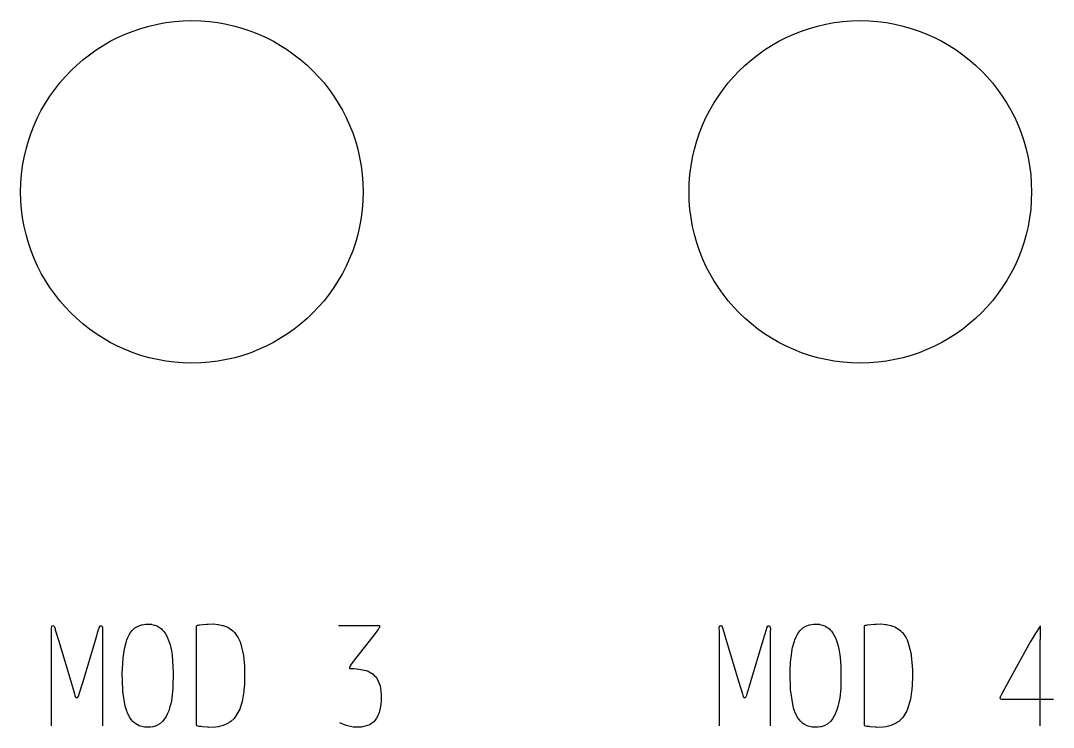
# Model space of a CAD drawing. Header units: millimetres. Extents: x 0 to 162, y -1 to 222.
# Drawn here: x 85.12 to 113.77, y 29.85 to 49.46 of the extents above; entities that cross this region are included whole.
import ezdxf

# ---------------------------------------------------------------- set-up
doc = ezdxf.new("R2010")
doc.units = ezdxf.units.MM
doc.layers.add('Gravur', color=7, linetype='CONTINUOUS')
doc.layers.add('Kontur', color=7, linetype='CONTINUOUS')

msp = doc.modelspace()

# ---------------------------------------------------------------- linework, layer by layer
at = {"layer": 'Gravur', "color": 255, "linetype": 'CONTINUOUS'}
for p, q in [((85.97435, 32.59814), (85.98496, 32.66025)), ((85.98496, 32.66025), (85.9954, 32.67175)), ((85.9954, 32.67175), (86.01214, 32.67528)), ((85.9954, 32.67175), (85.9954, 32.67175)), ((86.01214, 32.67528), (86.03562, 32.66719)), ((86.03562, 32.66719), (86.03619, 32.66688)), ((86.03619, 32.66688), (86.03675, 32.66656)), ((86.03675, 32.66656), (86.03675, 32.66656)), ((86.03675, 32.66656), (86.05636, 32.64434)), ((87.29618, 32.6139), (87.31851, 32.65992)), ((87.31851, 32.65992), (87.32557, 32.66573)), ((87.32557, 32.66573), (87.32677, 32.66649)), ((87.32557, 32.66573), (87.32557, 32.66573)), ((87.32677, 32.66649), (87.328, 32.66719)), ((87.328, 32.66719), (87.36501, 32.67467)), ((87.36501, 32.67467), (87.37015, 32.67227)), ((87.37015, 32.67227), (87.37015, 32.67227)), ((87.37015, 32.67227), (87.39122, 32.62198)), ((88.29165, 32.61122), (88.37969, 32.66523)), ((88.37969, 32.66523), (88.47735, 32.69844)), ((88.47735, 32.69844), (88.48827, 32.70079)), ((88.48827, 32.70079), (88.58693, 32.71569)), ((88.48827, 32.70079), (88.48827, 32.70079)), ((88.58693, 32.71569), (88.60744, 32.71816)), ((88.60744, 32.71816), (88.68003, 32.72051)), ((88.68003, 32.72051), (88.68681, 32.72018)), ((88.68681, 32.72018), (88.68681, 32.72018)), ((88.68681, 32.72018), (88.75217, 32.71274)), ((88.75217, 32.71274), (88.76452, 32.71044)), ((88.76452, 32.71044), (88.83596, 32.69342)), ((88.83596, 32.69342), (88.84228, 32.69154)), ((88.84228, 32.69154), (88.84228, 32.69154)), ((88.84228, 32.69154), (88.90194, 32.66899)), ((88.90194, 32.66899), (88.91374, 32.66332)), ((88.91374, 32.66332), (89.03039, 32.58305)), ((89.99994, 32.64275), (90.00226, 32.66764)), ((90.00226, 32.66764), (90.00387, 32.6719)), ((90.00387, 32.6719), (90.00421, 32.6726)), ((90.00421, 32.6726), (90.00459, 32.6733)), ((90.00459, 32.6733), (90.02082, 32.68533)), ((90.00459, 32.6733), (90.00459, 32.6733)), ((90.02082, 32.68533), (90.04561, 32.69098)), ((90.04561, 32.69098), (90.06667, 32.69305)), ((90.04561, 32.69098), (90.04561, 32.69098)), ((90.06667, 32.69305), (90.08351, 32.69463)), ((90.08351, 32.69463), (90.28547, 32.7141)), ((90.28547, 32.7141), (90.29734, 32.71529)), ((90.29734, 32.71529), (90.3102, 32.71667)), ((90.29734, 32.71529), (90.29734, 32.71529)), ((90.3102, 32.71667), (90.32305, 32.71816)), ((90.32305, 32.71816), (90.4573, 32.72347)), ((90.4573, 32.72347), (90.46985, 32.72304)), ((90.46985, 32.72304), (90.46985, 32.72304)), ((90.46985, 32.72304), (90.59073, 32.71194)), ((90.59073, 32.71194), (90.61364, 32.7084)), ((90.61364, 32.7084), (90.72417, 32.68384)), ((90.72417, 32.68384), (90.73633, 32.68031)), ((90.73633, 32.68031), (90.73633, 32.68031)), ((90.73633, 32.68031), (90.8443, 32.64025)), ((93.94276, 32.68059), (94.81059, 32.68059)), ((94.81059, 32.68059), (95.01479, 32.68059)), ((95.01479, 32.68059), (95.04069, 32.68178)), ((95.04069, 32.68178), (95.04405, 32.6818)), ((95.04405, 32.6818), (95.04405, 32.6818)), ((95.04405, 32.6818), (95.07226, 32.67584)), ((95.07226, 32.67584), (95.07591, 32.67262)), ((95.07591, 32.67262), (95.07591, 32.67262)), ((95.07591, 32.67262), (95.07826, 32.66896)), ((95.08014, 32.66009), (95.07635, 32.63399)), ((95.07826, 32.66896), (95.07961, 32.66449)), ((95.07961, 32.66449), (95.07993, 32.66229)), ((95.07993, 32.66229), (95.08014, 32.66009)), ((95.08014, 32.66009), (95.08014, 32.66009)), ((104.50135, 32.59814), (104.51196, 32.66025)), ((104.51196, 32.66025), (104.5224, 32.67175)), ((104.5224, 32.67175), (104.53914, 32.67528)), ((104.5224, 32.67175), (104.5224, 32.67175)), ((104.53914, 32.67528), (104.56262, 32.66719)), ((104.56262, 32.66719), (104.56319, 32.66688)), ((104.56319, 32.66688), (104.56375, 32.66656)), ((104.56375, 32.66656), (104.56375, 32.66656)), ((104.56375, 32.66656), (104.58336, 32.64434)), ((105.82318, 32.6139), (105.84551, 32.65992)), ((105.84551, 32.65992), (105.85257, 32.66573)), ((105.85257, 32.66573), (105.85377, 32.66649)), ((105.85257, 32.66573), (105.85257, 32.66573)), ((105.85377, 32.66649), (105.855, 32.66719)), ((105.855, 32.66719), (105.89201, 32.67467)), ((105.89201, 32.67467), (105.89715, 32.67227)), ((105.89715, 32.67227), (105.89715, 32.67227)), ((105.89715, 32.67227), (105.91822, 32.62198)), ((106.81865, 32.61122), (106.90669, 32.66523)), ((106.90669, 32.66523), (107.00435, 32.69844)), ((107.00435, 32.69844), (107.01527, 32.70079)), ((107.01527, 32.70079), (107.11393, 32.71569)), ((107.01527, 32.70079), (107.01527, 32.70079)), ((107.11393, 32.71569), (107.13444, 32.71816)), ((107.13444, 32.71816), (107.20703, 32.72051)), ((107.20703, 32.72051), (107.21381, 32.72018)), ((107.21381, 32.72018), (107.21381, 32.72018)), ((107.21381, 32.72018), (107.27917, 32.71274)), ((107.27917, 32.71274), (107.29152, 32.71044)), ((107.29152, 32.71044), (107.36296, 32.69342)), ((107.36296, 32.69342), (107.36928, 32.69154)), ((107.36928, 32.69154), (107.36928, 32.69154)), ((107.36928, 32.69154), (107.42894, 32.66899)), ((107.42894, 32.66899), (107.44074, 32.66332)), ((107.44074, 32.66332), (107.55739, 32.58305)), ((108.52694, 32.64275), (108.52926, 32.66764)), ((108.52926, 32.66764), (108.53087, 32.6719)), ((108.53087, 32.6719), (108.53121, 32.6726)), ((108.53121, 32.6726), (108.53159, 32.6733)), ((108.53159, 32.6733), (108.54782, 32.68533)), ((108.53159, 32.6733), (108.53159, 32.6733)), ((108.54782, 32.68533), (108.57261, 32.69098)), ((108.57261, 32.69098), (108.59367, 32.69305)), ((108.57261, 32.69098), (108.57261, 32.69098)), ((108.59367, 32.69305), (108.61051, 32.69463)), ((108.61051, 32.69463), (108.81247, 32.7141)), ((108.81247, 32.7141), (108.82434, 32.71529)), ((108.82434, 32.71529), (108.8372, 32.71667)), ((108.82434, 32.71529), (108.82434, 32.71529)), ((108.8372, 32.71667), (108.85005, 32.71816)), ((108.85005, 32.71816), (108.9843, 32.72347)), ((108.9843, 32.72347), (108.99685, 32.72304)), ((108.99685, 32.72304), (108.99685, 32.72304)), ((108.99685, 32.72304), (109.11773, 32.71194)), ((109.11773, 32.71194), (109.14064, 32.7084)), ((109.14064, 32.7084), (109.25117, 32.68384)), ((109.25117, 32.68384), (109.26333, 32.68031)), ((109.26333, 32.68031), (109.26333, 32.68031)), ((109.26333, 32.68031), (109.3713, 32.64025)), ((113.40338, 32.66396), (113.28352, 32.47529)), ((113.40723, 32.66946), (113.39649, 31.90308)), ((85.97443, 32.5883), (85.97435, 32.59814)), ((85.97435, 32.59814), (85.97435, 32.59814)), ((85.97688, 32.53137), (85.97443, 32.5883)), ((85.97688, 32.02088), (85.97688, 32.53137)), ((86.05636, 32.64434), (86.06848, 32.61225)), ((86.06848, 32.61225), (86.06848, 32.61225)), ((86.06848, 32.61225), (86.075, 32.58573)), ((86.075, 32.58573), (86.08067, 32.56279)), ((86.08067, 32.56279), (86.16707, 32.27613)), ((87.19643, 32.27613), (87.28438, 32.56672)), ((87.28438, 32.56672), (87.29482, 32.60879)), ((87.29482, 32.60879), (87.29618, 32.6139)), ((87.29618, 32.6139), (87.29618, 32.6139)), ((87.39169, 32.56043), (87.39054, 32.53137)), ((87.39054, 32.53137), (87.39054, 32.02088)), ((87.39122, 32.62198), (87.3925, 32.59868)), ((87.3925, 32.59868), (87.39169, 32.56043)), ((87.3925, 32.59868), (87.3925, 32.59868)), ((88.0978, 32.34999), (88.13178, 32.41875)), ((88.13178, 32.41875), (88.1717, 32.48341)), ((88.1717, 32.48341), (88.21828, 32.54274)), ((88.21828, 32.54274), (88.29165, 32.61122)), ((88.21828, 32.54274), (88.21828, 32.54274)), ((89.03039, 32.58305), (89.0503, 32.56391)), ((89.0503, 32.56391), (89.06917, 32.54387)), ((89.06917, 32.54387), (89.08704, 32.523)), ((89.08704, 32.523), (89.08704, 32.523)), ((89.08704, 32.523), (89.1296, 32.46445)), ((89.1296, 32.46445), (89.16628, 32.4015)), ((89.16628, 32.4015), (89.19785, 32.33518)), ((90.00004, 32.64011), (89.99994, 32.64275)), ((89.99994, 32.64275), (89.99994, 32.64275)), ((90.00105, 32.61776), (90.00004, 32.64011)), ((90.00105, 32.49603), (90.00105, 32.61776)), ((90.00105, 32.06801), (90.00105, 32.49603)), ((90.8443, 32.64025), (90.86496, 32.63049)), ((90.86496, 32.63049), (91.00707, 32.53299)), ((91.00707, 32.53299), (91.02456, 32.51629)), ((91.02456, 32.51629), (91.04137, 32.49898)), ((91.04137, 32.49898), (91.05754, 32.48109)), ((91.05754, 32.48109), (91.05754, 32.48109)), ((91.05754, 32.48109), (91.158, 32.33341)), ((94.8887, 32.37823), (94.41398, 31.76171)), ((95.037, 32.57064), (94.8887, 32.37823)), ((95.05044, 32.58822), (95.037, 32.57064)), ((95.06415, 32.60851), (95.05044, 32.58822)), ((95.07635, 32.63399), (95.06415, 32.60851)), ((95.06415, 32.60851), (95.06415, 32.60851)), ((104.50143, 32.5883), (104.50135, 32.59814)), ((104.50135, 32.59814), (104.50135, 32.59814)), ((104.50388, 32.53137), (104.50143, 32.5883)), ((104.50388, 32.02088), (104.50388, 32.53137)), ((104.58336, 32.64434), (104.59548, 32.61225)), ((104.59548, 32.61225), (104.59548, 32.61225)), ((104.59548, 32.61225), (104.602, 32.58573)), ((104.602, 32.58573), (104.60767, 32.56279)), ((104.60767, 32.56279), (104.69407, 32.27613)), ((105.72343, 32.27613), (105.81138, 32.56672)), ((105.81138, 32.56672), (105.82182, 32.60879)), ((105.82182, 32.60879), (105.82318, 32.6139)), ((105.82318, 32.6139), (105.82318, 32.6139)), ((105.91869, 32.56043), (105.91754, 32.53137)), ((105.91754, 32.53137), (105.91754, 32.02088)), ((105.91822, 32.62198), (105.9195, 32.59868)), ((105.9195, 32.59868), (105.91869, 32.56043)), ((105.9195, 32.59868), (105.9195, 32.59868)), ((106.6248, 32.34999), (106.65878, 32.41875)), ((106.65878, 32.41875), (106.6987, 32.48341)), ((106.6987, 32.48341), (106.74528, 32.54274)), ((106.74528, 32.54274), (106.81865, 32.61122)), ((106.74528, 32.54274), (106.74528, 32.54274)), ((107.55739, 32.58305), (107.5773, 32.56391)), ((107.5773, 32.56391), (107.59617, 32.54387)), ((107.59617, 32.54387), (107.61404, 32.523)), ((107.61404, 32.523), (107.61404, 32.523)), ((107.61404, 32.523), (107.6566, 32.46445)), ((107.6566, 32.46445), (107.69328, 32.4015)), ((107.69328, 32.4015), (107.72485, 32.33518)), ((108.52704, 32.64011), (108.52694, 32.64275)), ((108.52694, 32.64275), (108.52694, 32.64275)), ((108.52805, 32.61776), (108.52704, 32.64011)), ((108.52805, 32.49603), (108.52805, 32.61776)), ((108.52805, 32.06801), (108.52805, 32.49603)), ((109.3713, 32.64025), (109.39196, 32.63049)), ((109.39196, 32.63049), (109.53407, 32.53299)), ((109.53407, 32.53299), (109.55156, 32.51629)), ((109.55156, 32.51629), (109.56837, 32.49898)), ((109.56837, 32.49898), (109.58454, 32.48109)), ((109.58454, 32.48109), (109.58454, 32.48109)), ((109.58454, 32.48109), (109.685, 32.33341)), ((113.26793, 32.45126), (113.15114, 32.26575)), ((113.28352, 32.47529), (113.26793, 32.45126)), ((113.26793, 32.45126), (113.26793, 32.45126)), ((86.16707, 32.27613), (86.51106, 31.13342)), ((86.85122, 31.12949), (87.19643, 32.27613)), ((88.01011, 32.07193), (88.05717, 32.24412)), ((88.05717, 32.24412), (88.06905, 32.27836)), ((88.06905, 32.27836), (88.0978, 32.34999)), ((88.06905, 32.27836), (88.06905, 32.27836)), ((89.19785, 32.33518), (89.22507, 32.26653)), ((89.22507, 32.26653), (89.22507, 32.26653)), ((89.22507, 32.26653), (89.24675, 32.20276)), ((89.24675, 32.20276), (89.26602, 32.13869)), ((89.26602, 32.13869), (89.28666, 32.05828)), ((91.158, 32.33341), (91.18465, 32.2793)), ((91.18465, 32.2793), (91.2082, 32.22342)), ((91.2082, 32.22342), (91.22885, 32.16618)), ((91.22885, 32.16618), (91.29585, 31.88879)), ((104.69407, 32.27613), (105.03806, 31.13342)), ((105.37822, 31.12949), (105.72343, 32.27613)), ((106.53711, 32.07193), (106.58417, 32.24412)), ((106.58417, 32.24412), (106.59605, 32.27836)), ((106.59605, 32.27836), (106.6248, 32.34999)), ((106.59605, 32.27836), (106.59605, 32.27836)), ((107.72485, 32.33518), (107.75207, 32.26653)), ((107.75207, 32.26653), (107.75207, 32.26653)), ((107.75207, 32.26653), (107.77375, 32.20276)), ((107.77375, 32.20276), (107.79302, 32.13869)), ((107.79302, 32.13869), (107.81366, 32.05828)), ((109.685, 32.33341), (109.71165, 32.2793)), ((109.71165, 32.2793), (109.7352, 32.22342)), ((109.7352, 32.22342), (109.75585, 32.16618)), ((109.75585, 32.16618), (109.82285, 31.88879)), ((113.13464, 32.23686), (112.53917, 31.14912)), ((113.15114, 32.26575), (113.13464, 32.23686)), ((85.97688, 29.89646), (85.97688, 32.02088)), ((87.39054, 32.02088), (87.39054, 29.89646)), ((87.96482, 31.7866), (87.99995, 32.0245)), ((87.99995, 32.0245), (88.01011, 32.07193)), ((89.28666, 32.05828), (89.29262, 32.03128)), ((89.29262, 32.03128), (89.29262, 32.03128)), ((89.29262, 32.03128), (89.32056, 31.86327)), ((89.32056, 31.86327), (89.33658, 31.69329)), ((90.00105, 30.55617), (90.00105, 32.06801)), ((91.29585, 31.88879), (91.30197, 31.84862)), ((91.30197, 31.84862), (91.30197, 31.84862)), ((91.30197, 31.84862), (91.3277, 31.54888)), ((104.50388, 29.89646), (104.50388, 32.02088)), ((105.91754, 32.02088), (105.91754, 29.89646)), ((106.49182, 31.7866), (106.52695, 32.0245)), ((106.52695, 32.0245), (106.53711, 32.07193)), ((107.81366, 32.05828), (107.81962, 32.03128)), ((107.81962, 32.03128), (107.81962, 32.03128)), ((107.81962, 32.03128), (107.84756, 31.86327)), ((107.84756, 31.86327), (107.86358, 31.69329)), ((108.52805, 30.55617), (108.52805, 32.06801)), ((109.82285, 31.88879), (109.82897, 31.84862)), ((109.82897, 31.84862), (109.82897, 31.84862)), ((109.82897, 31.84862), (109.8547, 31.54888)), ((113.39649, 31.90308), (113.39649, 29.89646)), ((87.94357, 31.47505), (87.96227, 31.76077)), ((87.96227, 31.76077), (87.96482, 31.7866)), ((87.96482, 31.7866), (87.96482, 31.7866)), ((89.33658, 31.69329), (89.33658, 31.69329)), ((89.33658, 31.69329), (89.34469, 31.53273)), ((89.34469, 31.53273), (89.34972, 31.37295)), ((91.3277, 31.54888), (91.33065, 31.4484)), ((94.24574, 31.52106), (94.24421, 31.50653)), ((94.24942, 31.53494), (94.24574, 31.52106)), ((94.25344, 31.54516), (94.24942, 31.53494)), ((94.24942, 31.53494), (94.24942, 31.53494)), ((94.27002, 31.57399), (94.25344, 31.54516)), ((94.27278, 31.57795), (94.27002, 31.57399)), ((94.27002, 31.57399), (94.27002, 31.57399)), ((94.29277, 31.60464), (94.27278, 31.57795)), ((94.41398, 31.76171), (94.29277, 31.60464)), ((106.47057, 31.47505), (106.48927, 31.76077)), ((106.48927, 31.76077), (106.49182, 31.7866)), ((106.49182, 31.7866), (106.49182, 31.7866)), ((107.86358, 31.69329), (107.86358, 31.69329)), ((107.86358, 31.69329), (107.87169, 31.53273)), ((107.87169, 31.53273), (107.87672, 31.37295)), ((109.8547, 31.54888), (109.85765, 31.4484)), ((87.93993, 31.37718), (87.94357, 31.47505)), ((87.95514, 30.88898), (87.93993, 31.37718)), ((89.34972, 31.37295), (89.34703, 30.97266)), ((91.33065, 31.4484), (91.33065, 31.4484)), ((91.33065, 31.4484), (91.33203, 31.33402)), ((91.33203, 31.33402), (91.33225, 31.21981)), ((94.24421, 31.50653), (94.24827, 31.49252)), ((94.24827, 31.49252), (94.25, 31.49064)), ((94.25, 31.49064), (94.25, 31.49064)), ((94.25, 31.49064), (94.26746, 31.48365)), ((94.26746, 31.48365), (94.27442, 31.48302)), ((94.27442, 31.48302), (94.27442, 31.48302)), ((94.27442, 31.48302), (94.2837, 31.48284)), ((94.2837, 31.48284), (94.29225, 31.48291)), ((94.29225, 31.48291), (94.35264, 31.48356)), ((94.35264, 31.48356), (94.35937, 31.48362)), ((94.35937, 31.48362), (94.35937, 31.48362)), ((94.35937, 31.48362), (94.43443, 31.48159)), ((94.43443, 31.48159), (94.44932, 31.48018)), ((94.44932, 31.48018), (94.70845, 31.42893)), ((94.70845, 31.42893), (94.73519, 31.41936)), ((94.73519, 31.41936), (94.76141, 31.40873)), ((94.76141, 31.40873), (94.78707, 31.39697)), ((94.78707, 31.39697), (94.78707, 31.39697)), ((94.78707, 31.39697), (94.89667, 31.3266)), ((94.89667, 31.3266), (94.92996, 31.29628)), ((94.92996, 31.29628), (94.96145, 31.26208)), ((94.96145, 31.26208), (94.99102, 31.22373)), ((106.46693, 31.37718), (106.47057, 31.47505)), ((106.48214, 30.88898), (106.46693, 31.37718)), ((107.87672, 31.37295), (107.87403, 30.97266)), ((109.85765, 31.4484), (109.85765, 31.4484)), ((109.85765, 31.4484), (109.85903, 31.33402)), ((109.85903, 31.33402), (109.85925, 31.21981)), ((86.51106, 31.13342), (86.61639, 30.78393)), ((86.74711, 30.78393), (86.85122, 31.12949)), ((89.34703, 30.97266), (89.34437, 30.92777)), ((91.32624, 31.04104), (91.31278, 30.88248)), ((91.32733, 31.05886), (91.32624, 31.04104)), ((91.32624, 31.04104), (91.32624, 31.04104)), ((91.33225, 31.21981), (91.32733, 31.05886)), ((94.99102, 31.22373), (95.02998, 31.16031)), ((95.02998, 31.16031), (95.04117, 31.13824)), ((95.04117, 31.13824), (95.04117, 31.13824)), ((95.04117, 31.13824), (95.08985, 31.00411)), ((95.08985, 31.00411), (95.11546, 30.86217)), ((105.03806, 31.13342), (105.14339, 30.78393)), ((105.27411, 30.78393), (105.37822, 31.12949)), ((107.87403, 30.97266), (107.87137, 30.92777)), ((109.85324, 31.04104), (109.83978, 30.88248)), ((109.85433, 31.05886), (109.85324, 31.04104)), ((109.85324, 31.04104), (109.85324, 31.04104)), ((109.85925, 31.21981), (109.85433, 31.05886)), ((112.53917, 31.14912), (112.33708, 30.78)), ((86.61639, 30.78393), (86.6258, 30.74498)), ((86.6258, 30.74498), (86.62733, 30.73899)), ((86.62733, 30.73899), (86.62733, 30.73899)), ((86.62733, 30.73899), (86.64654, 30.69467)), ((86.64654, 30.69467), (86.6569, 30.68483)), ((86.6569, 30.68483), (86.6569, 30.68483)), ((86.6569, 30.68483), (86.66731, 30.67979)), ((86.66731, 30.67979), (86.67979, 30.67792)), ((86.67979, 30.67792), (86.70476, 30.6844)), ((86.70476, 30.6844), (86.70868, 30.68712)), ((86.70868, 30.68712), (86.73256, 30.72696)), ((86.70868, 30.68712), (86.70868, 30.68712)), ((86.73256, 30.72696), (86.73725, 30.7436)), ((86.73725, 30.7436), (86.74218, 30.7645)), ((86.73725, 30.7436), (86.73725, 30.7436)), ((86.74218, 30.7645), (86.74711, 30.78393)), ((87.9595, 30.84443), (87.95514, 30.88898)), ((87.95514, 30.88898), (87.95514, 30.88898)), ((88.02318, 30.44622), (87.9595, 30.84443)), ((89.31693, 30.67553), (89.30239, 30.59276)), ((89.34437, 30.92777), (89.31693, 30.67553)), ((89.34437, 30.92777), (89.34437, 30.92777)), ((91.30942, 30.85068), (91.27703, 30.63045)), ((91.31278, 30.88248), (91.30942, 30.85068)), ((95.11546, 30.86217), (95.11546, 30.86217)), ((95.11546, 30.86217), (95.12288, 30.74355)), ((95.12288, 30.74355), (95.12104, 30.62685)), ((105.14339, 30.78393), (105.1528, 30.74498)), ((105.1528, 30.74498), (105.15433, 30.73899)), ((105.15433, 30.73899), (105.15433, 30.73899)), ((105.15433, 30.73899), (105.17354, 30.69467)), ((105.17354, 30.69467), (105.1839, 30.68483)), ((105.1839, 30.68483), (105.1839, 30.68483)), ((105.1839, 30.68483), (105.19431, 30.67979)), ((105.19431, 30.67979), (105.20679, 30.67792)), ((105.20679, 30.67792), (105.23176, 30.6844)), ((105.23176, 30.6844), (105.23568, 30.68712)), ((105.23568, 30.68712), (105.25956, 30.72696)), ((105.23568, 30.68712), (105.23568, 30.68712)), ((105.25956, 30.72696), (105.26425, 30.7436)), ((105.26425, 30.7436), (105.26918, 30.7645)), ((105.26425, 30.7436), (105.26425, 30.7436)), ((105.26918, 30.7645), (105.27411, 30.78393)), ((106.4865, 30.84443), (106.48214, 30.88898)), ((106.48214, 30.88898), (106.48214, 30.88898)), ((106.55018, 30.44622), (106.4865, 30.84443)), ((107.84393, 30.67553), (107.82939, 30.59276)), ((107.87137, 30.92777), (107.84393, 30.67553)), ((107.87137, 30.92777), (107.87137, 30.92777)), ((109.83642, 30.85068), (109.80403, 30.63045)), ((109.83978, 30.88248), (109.83642, 30.85068)), ((112.30487, 30.72317), (112.28839, 30.66047)), ((112.28839, 30.66047), (112.29163, 30.65068)), ((112.30838, 30.72999), (112.30487, 30.72317)), ((112.30487, 30.72317), (112.30487, 30.72317)), ((112.33708, 30.78), (112.30838, 30.72999)), ((88.03803, 30.38622), (88.02318, 30.44622)), ((88.05627, 30.32687), (88.03803, 30.38622)), ((89.26378, 30.43051), (89.22759, 30.31666)), ((89.28475, 30.51101), (89.26378, 30.43051)), ((89.30239, 30.59276), (89.28475, 30.51101)), ((90.00105, 30.08102), (90.00105, 30.55617)), ((91.27211, 30.60604), (91.19833, 30.35633)), ((91.27703, 30.63045), (91.27211, 30.60604)), ((91.27211, 30.60604), (91.27211, 30.60604)), ((95.10663, 30.44702), (95.0853, 30.33165)), ((95.1085, 30.46191), (95.10663, 30.44702)), ((95.10663, 30.44702), (95.10663, 30.44702)), ((95.12104, 30.62685), (95.1085, 30.46191)), ((106.56503, 30.38622), (106.55018, 30.44622)), ((106.58327, 30.32687), (106.56503, 30.38622)), ((107.79078, 30.43051), (107.75459, 30.31666)), ((107.81175, 30.51101), (107.79078, 30.43051)), ((107.82939, 30.59276), (107.81175, 30.51101)), ((108.52805, 30.08102), (108.52805, 30.55617)), ((109.79911, 30.60604), (109.72533, 30.35633)), ((109.80403, 30.63045), (109.79911, 30.60604)), ((109.79911, 30.60604), (109.79911, 30.60604)), ((112.29163, 30.65068), (112.29163, 30.65068)), ((112.29163, 30.65068), (112.29237, 30.64938)), ((112.29237, 30.64938), (112.29318, 30.6481)), ((112.29318, 30.6481), (112.33585, 30.63614)), ((112.33585, 30.63614), (112.34091, 30.63622)), ((112.34091, 30.63622), (112.37817, 30.63848)), ((112.34091, 30.63622), (112.34091, 30.63622)), ((112.37817, 30.63848), (112.38337, 30.63863)), ((112.38337, 30.63863), (112.65432, 30.63863)), ((112.65432, 30.63863), (113.76954, 30.63863)), ((88.08218, 30.25862), (88.05627, 30.32687)), ((88.05627, 30.32687), (88.05627, 30.32687)), ((88.11301, 30.19286), (88.08218, 30.25862)), ((88.14888, 30.13048), (88.11301, 30.19286)), ((88.1899, 30.07235), (88.14888, 30.13048)), ((89.11455, 30.08876), (89.06759, 30.02928)), ((89.15497, 30.15355), (89.11455, 30.08876)), ((89.18963, 30.22241), (89.15497, 30.15355)), ((89.2193, 30.29409), (89.18963, 30.22241)), ((89.22759, 30.31666), (89.2193, 30.29409)), ((89.2193, 30.29409), (89.2193, 30.29409)), ((90.00105, 29.95536), (90.00105, 30.08102)), ((91.04054, 30.09981), (90.95316, 30.01924)), ((91.06699, 30.13021), (91.04054, 30.09981)), ((91.17783, 30.30878), (91.06699, 30.13021)), ((91.19833, 30.35633), (91.17783, 30.30878)), ((94.99499, 30.106), (94.95927, 30.05616)), ((95.0313, 30.1737), (94.99499, 30.106)), ((94.99499, 30.106), (94.99499, 30.106)), ((95.05979, 30.24544), (95.0313, 30.1737)), ((95.06505, 30.26118), (95.05979, 30.24544)), ((95.05979, 30.24544), (95.05979, 30.24544)), ((95.07931, 30.30878), (95.06505, 30.26118)), ((95.0853, 30.33165), (95.07931, 30.30878)), ((106.60918, 30.25862), (106.58327, 30.32687)), ((106.58327, 30.32687), (106.58327, 30.32687)), ((106.64001, 30.19286), (106.60918, 30.25862)), ((106.67588, 30.13048), (106.64001, 30.19286)), ((106.7169, 30.07235), (106.67588, 30.13048)), ((107.64155, 30.08876), (107.59459, 30.02928)), ((107.68197, 30.15355), (107.64155, 30.08876)), ((107.71663, 30.22241), (107.68197, 30.15355)), ((107.7463, 30.29409), (107.71663, 30.22241)), ((107.75459, 30.31666), (107.7463, 30.29409)), ((107.7463, 30.29409), (107.7463, 30.29409)), ((108.52805, 29.95536), (108.52805, 30.08102)), ((109.56754, 30.09981), (109.48016, 30.01924)), ((109.59399, 30.13021), (109.56754, 30.09981)), ((109.70483, 30.30878), (109.59399, 30.13021)), ((109.72533, 30.35633), (109.70483, 30.30878)), ((88.2362, 30.01933), (88.1899, 30.07235)), ((88.2879, 29.9723), (88.2362, 30.01933)), ((88.31594, 29.95121), (88.2879, 29.9723)), ((88.2879, 29.9723), (88.2879, 29.9723)), ((88.40857, 29.89943), (88.31594, 29.95121)), ((88.44233, 29.88637), (88.40857, 29.89943)), ((88.55247, 29.86133), (88.44233, 29.88637)), ((88.56604, 29.8598), (88.55247, 29.86133)), ((88.63247, 29.85503), (88.56604, 29.8598)), ((88.64008, 29.85485), (88.63247, 29.85503)), ((88.63247, 29.85503), (88.63247, 29.85503)), ((88.70954, 29.85792), (88.64008, 29.85485)), ((88.72271, 29.8594), (88.70954, 29.85792)), ((88.78907, 29.86924), (88.72271, 29.8594)), ((88.79706, 29.8708), (88.78907, 29.86924)), ((88.78907, 29.86924), (88.78907, 29.86924)), ((88.88232, 29.89607), (88.79706, 29.8708)), ((88.98425, 29.95346), (88.88232, 29.89607)), ((89.06759, 30.02928), (88.98425, 29.95346)), ((89.06759, 30.02928), (89.06759, 30.02928)), ((89.99993, 29.92822), (89.99996, 29.93091)), ((90.00557, 29.90199), (89.99993, 29.92822)), ((89.99996, 29.93091), (90.00098, 29.95177)), ((89.99996, 29.93091), (89.99996, 29.93091)), ((90.00098, 29.95177), (90.00105, 29.95536)), ((90.01146, 29.896), (90.00557, 29.90199)), ((90.06969, 29.87926), (90.01146, 29.896)), ((90.07688, 29.87841), (90.06969, 29.87926)), ((90.06969, 29.87926), (90.06969, 29.87926)), ((90.13064, 29.87344), (90.07688, 29.87841)), ((90.1612, 29.86931), (90.13064, 29.87344)), ((90.31675, 29.85494), (90.1612, 29.86931)), ((90.33408, 29.85412), (90.31675, 29.85494)), ((90.31675, 29.85494), (90.31675, 29.85494)), ((90.52332, 29.85796), (90.33408, 29.85412)), ((90.59743, 29.8676), (90.52332, 29.85796)), ((90.66867, 29.88258), (90.59743, 29.8676)), ((90.73686, 29.90289), (90.66867, 29.88258)), ((90.80183, 29.92855), (90.73686, 29.90289)), ((90.86343, 29.95956), (90.80183, 29.92855)), ((90.92147, 29.99592), (90.86343, 29.95956)), ((90.95316, 30.01924), (90.92147, 29.99592)), ((90.92147, 29.99592), (90.92147, 29.99592)), ((94.15103, 29.90326), (93.97417, 29.98285)), ((94.34787, 29.85866), (94.15103, 29.90326)), ((94.56974, 29.85842), (94.34787, 29.85866)), ((94.34787, 29.85866), (94.34787, 29.85866)), ((94.77812, 29.91838), (94.56974, 29.85842)), ((94.81493, 29.93755), (94.77812, 29.91838)), ((94.77812, 29.91838), (94.77812, 29.91838)), ((94.9166, 30.01111), (94.81493, 29.93755)), ((94.95927, 30.05616), (94.9166, 30.01111)), ((106.7632, 30.01933), (106.7169, 30.07235)), ((106.8149, 29.9723), (106.7632, 30.01933)), ((106.84294, 29.95121), (106.8149, 29.9723)), ((106.8149, 29.9723), (106.8149, 29.9723)), ((106.93557, 29.89943), (106.84294, 29.95121)), ((106.96933, 29.88637), (106.93557, 29.89943)), ((107.07947, 29.86133), (106.96933, 29.88637)), ((107.09304, 29.8598), (107.07947, 29.86133)), ((107.15947, 29.85503), (107.09304, 29.8598)), ((107.16708, 29.85485), (107.15947, 29.85503)), ((107.15947, 29.85503), (107.15947, 29.85503)), ((107.23654, 29.85792), (107.16708, 29.85485)), ((107.24971, 29.8594), (107.23654, 29.85792)), ((107.31607, 29.86924), (107.24971, 29.8594)), ((107.32406, 29.8708), (107.31607, 29.86924)), ((107.31607, 29.86924), (107.31607, 29.86924)), ((107.40932, 29.89607), (107.32406, 29.8708)), ((107.51125, 29.95346), (107.40932, 29.89607)), ((107.59459, 30.02928), (107.51125, 29.95346)), ((107.59459, 30.02928), (107.59459, 30.02928)), ((108.52693, 29.92822), (108.52696, 29.93091)), ((108.53257, 29.90199), (108.52693, 29.92822)), ((108.52696, 29.93091), (108.52798, 29.95177)), ((108.52696, 29.93091), (108.52696, 29.93091)), ((108.52798, 29.95177), (108.52805, 29.95536)), ((108.53846, 29.896), (108.53257, 29.90199)), ((108.59669, 29.87926), (108.53846, 29.896)), ((108.60388, 29.87841), (108.59669, 29.87926)), ((108.59669, 29.87926), (108.59669, 29.87926)), ((108.65764, 29.87344), (108.60388, 29.87841)), ((108.6882, 29.86931), (108.65764, 29.87344)), ((108.84375, 29.85494), (108.6882, 29.86931)), ((108.86108, 29.85412), (108.84375, 29.85494)), ((108.84375, 29.85494), (108.84375, 29.85494)), ((109.05032, 29.85796), (108.86108, 29.85412)), ((109.12443, 29.8676), (109.05032, 29.85796)), ((109.19567, 29.88258), (109.12443, 29.8676)), ((109.26386, 29.90289), (109.19567, 29.88258)), ((109.32883, 29.92855), (109.26386, 29.90289)), ((109.39043, 29.95956), (109.32883, 29.92855)), ((109.44847, 29.99592), (109.39043, 29.95956)), ((109.48016, 30.01924), (109.44847, 29.99592)), ((109.44847, 29.99592), (109.44847, 29.99592))]:
    msp.add_line(p, q, dxfattribs=at)
at = {"layer": 'Kontur', "color": 7, "linetype": 'CONTINUOUS'}
for centre in [(89.871, 44.71), (108.415, 44.71)]:
    msp.add_circle(centre, 4.75, dxfattribs=at)

doc.saveas('drawing.dxf')
